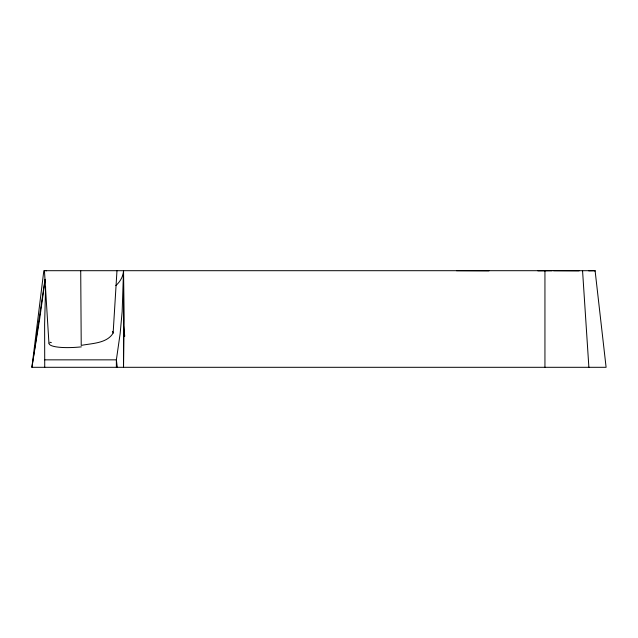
<?xml version="1.0" encoding="UTF-8"?>
<svg xmlns="http://www.w3.org/2000/svg" width="638" height="638" viewBox="0 0 638 638"><rect width="100%" height="100%" fill="white"/><g stroke="black" fill="none" stroke-linecap="round" stroke-linejoin="round"><path stroke-width="0.96" d="M45.609 286.733L44.612 324.303L44.732 367.305M80.715 270.695L81.225 345.397C91.88 343.308 107.04 343.459 113.133 333.044L116.977 270.695M45.218 279.5L39.636 319.072L31.9 367.305L606.1 367.305L595.095 270.695L43.831 270.695L31.9 367.305L45.035 279.316M594.967 271.07L595.095 270.695L588.73 270.831M115.845 285.577C120.096 281.781 123.286 276.493 123.533 270.695L124.147 319.606L123.533 367.305L123.533 270.695L122.161 311.535L120.143 333.594L116.371 359.848L116.371 367.305M553.64 270.711L579.081 270.831M551.878 270.711L537.874 270.831M44.732 359.848L116.371 359.848L117.272 367.305M456.433 270.695L488.947 270.823M112.615 331.417L113.133 333.044M123.485 331.074L124.171 336.25M123.573 325.898L124.753 336.25M582.558 270.695L588.882 367.305M44.445 270.695L48.927 343.1M544.94 270.695L544.94 367.305M46.159 270.935A14.307 2.369 -85.9 0 1 46.175 270.695M81.369 346.865A31.756 6.659 -5.8 0 1 49.014 343.244M51.351 342.646A33.639 5.271 -6.9 0 1 49.955 342.223"/></g></svg>
